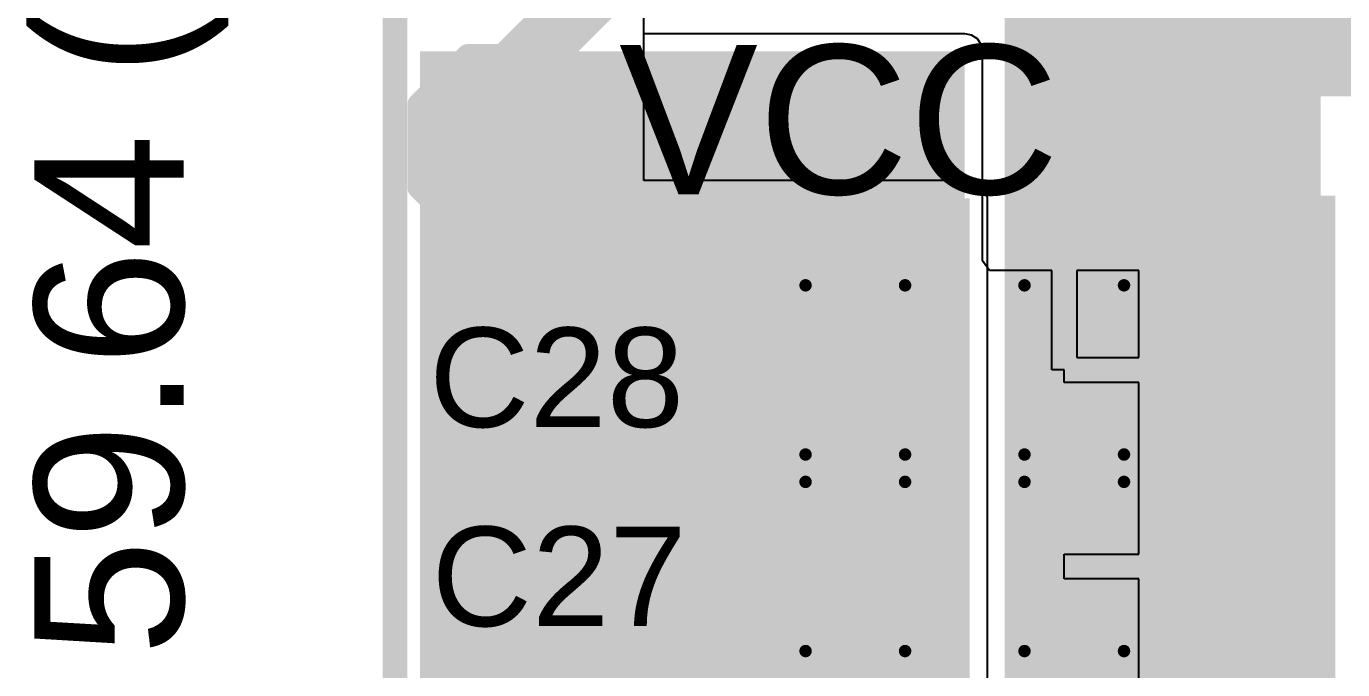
# Model space of a CAD drawing. Header units: millimetres. Extents: x -0.21 to 3.18, y -0.07 to 2.49.
# Drawn here: x -0.207 to 0.322, y 0.823 to 1.081 of the extents above; entities that cross this region are included whole.
import ezdxf

# ---------------------------------------------------------------- set-up
doc = ezdxf.new("R2010")
doc.units = ezdxf.units.MM
doc.header["$MEASUREMENT"] = 0
for name, color, linetype in [('BottomLayer', 5, 'Continuous'), ('BottomSolder', 6, 'Continuous'), ('Mechanical1', 6, 'Continuous'), ('Mechanical2', 216, 'Continuous'), ('TopLayer', 1, 'Continuous'), ('TopOverlay', 2, 'Continuous'), ('TopPaste', 8, 'Continuous'), ('TopSolder', 216, 'Continuous'), ('ViaHoleLayer', 16, 'Continuous')]:
    doc.layers.add(name, color=color, linetype=linetype)
doc.styles.add('Arial', font='', dxfattribs={"height": 0.2})
doc.styles.get('Arial').set_extended_font_data('Arial')

# ---------------------------------------------------------------- blocks, each defined once
blk = doc.blocks.new('T__________53')
at = {"layer": 'TopLayer'}
blk.add_hatch(color=1, dxfattribs=at).paths.add_polyline_path([(0.015, 0.03), (-0.015, 0.03), (-0.03, 0.015), (-0.03, -0.015), (-0.015, -0.03), (0.015, -0.03), (0.03, -0.015), (0.03, 0.015)])
at = {"layer": 'TopPaste'}
blk.add_hatch(color=8, dxfattribs=at).paths.add_polyline_path([(0.015, 0.03), (-0.015, 0.03), (-0.03, 0.015), (-0.03, -0.015), (-0.015, -0.03), (0.015, -0.03), (0.03, -0.015), (0.03, 0.015)])
at = {"layer": 'TopSolder'}
blk.add_hatch(color=216, dxfattribs=at).paths.add_polyline_path([(0.017, 0.034), (-0.017, 0.034), (-0.034, 0.017), (-0.034, -0.017), (-0.017, -0.034), (0.017, -0.034), (0.034, -0.017), (0.034, 0.017)])
at = {"layer": 'TopOverlay', "const_width": 0.00787}
for points in [[(-0.037, 0.017), (-0.017, 0.037)], [(-0.017, 0.037), (0.017, 0.037)], [(-0.017, 0.037), (0.017, 0.037)], [(0.017, 0.037), (0.037, 0.017)], [(-0.037, -0.017), (-0.037, 0.017)], [(0.037, -0.017), (0.037, 0.017)], [(-0.037, -0.017), (-0.017, -0.037)], [(0.017, -0.037), (0.037, -0.017)], [(-0.017, -0.037), (0.017, -0.037)], [(-0.017, -0.037), (0.017, -0.037)]]:
    blk.add_lwpolyline(points, dxfattribs=at)
at = {"layer": 'TopOverlay', "const_width": 0.00394}
for points in [[(-0.01897, 0.037, 1), (-0.01503, 0.037, 1)], [(-0.01897, 0.037, 1), (-0.01503, 0.037, 1)], [(-0.01897, 0.037, 1), (-0.01503, 0.037, 1)], [(0.01503, 0.037, 1), (0.01897, 0.037, 1)], [(0.01503, 0.037, 1), (0.01897, 0.037, 1)], [(0.01503, 0.037, 1), (0.01897, 0.037, 1)], [(-0.03897, 0.017, 1), (-0.03503, 0.017, 1)], [(-0.03897, 0.017, 1), (-0.03503, 0.017, 1)], [(0.03503, 0.017, 1), (0.03897, 0.017, 1)], [(0.03503, 0.017, 1), (0.03897, 0.017, 1)], [(-0.03897, -0.017, 1), (-0.03503, -0.017, 1)], [(-0.03897, -0.017, 1), (-0.03503, -0.017, 1)], [(0.03503, -0.017, 1), (0.03897, -0.017, 1)], [(0.03503, -0.017, 1), (0.03897, -0.017, 1)], [(-0.01897, -0.037, 1), (-0.01503, -0.037, 1)], [(-0.01897, -0.037, 1), (-0.01503, -0.037, 1)], [(-0.01897, -0.037, 1), (-0.01503, -0.037, 1)], [(0.01503, -0.037, 1), (0.01897, -0.037, 1)], [(0.01503, -0.037, 1), (0.01897, -0.037, 1)], [(0.01503, -0.037, 1), (0.01897, -0.037, 1)]]:
    blk.add_lwpolyline(points, format="xyb", close=True, dxfattribs=at)
blk = doc.blocks.new('C___0805_105')
at = {"layer": 'TopLayer'}
for points in [[(-0.06, 0.03), (-0.02, 0.03), (-0.02, -0.03), (-0.06, -0.03)], [(0.02, 0.03), (0.06, 0.03), (0.06, -0.03), (0.02, -0.03)]]:
    blk.add_hatch(color=1, dxfattribs=at).paths.add_polyline_path(points)
at = {"layer": 'TopPaste'}
for points in [[(-0.06, 0.03), (-0.02, 0.03), (-0.02, -0.03), (-0.06, -0.03)], [(0.02, 0.03), (0.06, 0.03), (0.06, -0.03), (0.02, -0.03)]]:
    blk.add_hatch(color=8, dxfattribs=at).paths.add_polyline_path(points)
at = {"layer": 'TopSolder'}
for points in [[(-0.06276, 0.03276), (-0.01724, 0.03276), (-0.01724, -0.03276), (-0.06276, -0.03276)], [(0.01724, 0.03276), (0.06276, 0.03276), (0.06276, -0.03276), (0.01724, -0.03276)]]:
    blk.add_hatch(color=216, dxfattribs=at).paths.add_polyline_path(points)
at = {"layer": 'TopOverlay', "const_width": 0.005}
for points in [[(-0.024, 0.034), (-0.064, 0.034)], [(-0.064, 0.034), (-0.064, -0.034)], [(0.064, 0.034), (0.024, 0.034)], [(0.064, 0.034), (0.064, -0.034)], [(-0.024, -0.034), (-0.064, -0.034)], [(0.064, -0.034), (0.024, -0.034)]]:
    blk.add_lwpolyline(points, dxfattribs=at)
at = {"layer": 'TopOverlay', "const_width": 0.0025}
for points in [[(-0.06525, 0.034, 1), (-0.06275, 0.034, 1)], [(-0.06525, 0.034, 1), (-0.06275, 0.034, 1)], [(-0.02525, 0.034, 1), (-0.02275, 0.034, 1)], [(0.02275, 0.034, 1), (0.02525, 0.034, 1)], [(0.06275, 0.034, 1), (0.06525, 0.034, 1)], [(0.06275, 0.034, 1), (0.06525, 0.034, 1)], [(-0.06525, -0.034, 1), (-0.06275, -0.034, 1)], [(-0.06525, -0.034, 1), (-0.06275, -0.034, 1)], [(-0.02525, -0.034, 1), (-0.02275, -0.034, 1)], [(0.02275, -0.034, 1), (0.02525, -0.034, 1)], [(0.06275, -0.034, 1), (0.06525, -0.034, 1)], [(0.06275, -0.034, 1), (0.06525, -0.034, 1)]]:
    blk.add_lwpolyline(points, format="xyb", close=True, dxfattribs=at)
blk = doc.blocks.new('C___0805_106')
at = {"layer": 'TopLayer'}
for points in [[(-0.06, 0.03), (-0.02, 0.03), (-0.02, -0.03), (-0.06, -0.03)], [(0.02, 0.03), (0.06, 0.03), (0.06, -0.03), (0.02, -0.03)]]:
    blk.add_hatch(color=1, dxfattribs=at).paths.add_polyline_path(points)
at = {"layer": 'TopPaste'}
for points in [[(-0.06, 0.03), (-0.02, 0.03), (-0.02, -0.03), (-0.06, -0.03)], [(0.02, 0.03), (0.06, 0.03), (0.06, -0.03), (0.02, -0.03)]]:
    blk.add_hatch(color=8, dxfattribs=at).paths.add_polyline_path(points)
at = {"layer": 'TopSolder'}
for points in [[(-0.06276, 0.03276), (-0.01724, 0.03276), (-0.01724, -0.03276), (-0.06276, -0.03276)], [(0.01724, 0.03276), (0.06276, 0.03276), (0.06276, -0.03276), (0.01724, -0.03276)]]:
    blk.add_hatch(color=216, dxfattribs=at).paths.add_polyline_path(points)
at = {"layer": 'TopOverlay', "const_width": 0.005}
for points in [[(-0.064, 0.034), (-0.064, -0.034)], [(-0.024, 0.034), (-0.064, 0.034)], [(0.064, 0.034), (0.024, 0.034)], [(0.064, 0.034), (0.064, -0.034)], [(-0.024, -0.034), (-0.064, -0.034)], [(0.064, -0.034), (0.024, -0.034)]]:
    blk.add_lwpolyline(points, dxfattribs=at)
at = {"layer": 'TopOverlay', "const_width": 0.0025}
for points in [[(-0.06525, 0.034, 1), (-0.06275, 0.034, 1)], [(-0.06525, 0.034, 1), (-0.06275, 0.034, 1)], [(-0.02525, 0.034, 1), (-0.02275, 0.034, 1)], [(0.02275, 0.034, 1), (0.02525, 0.034, 1)], [(0.06275, 0.034, 1), (0.06525, 0.034, 1)], [(0.06275, 0.034, 1), (0.06525, 0.034, 1)], [(-0.06525, -0.034, 1), (-0.06275, -0.034, 1)], [(-0.06525, -0.034, 1), (-0.06275, -0.034, 1)], [(-0.02525, -0.034, 1), (-0.02275, -0.034, 1)], [(0.02275, -0.034, 1), (0.02525, -0.034, 1)], [(0.06275, -0.034, 1), (0.06525, -0.034, 1)], [(0.06275, -0.034, 1), (0.06525, -0.034, 1)]]:
    blk.add_lwpolyline(points, format="xyb", close=True, dxfattribs=at)

msp = doc.modelspace()

# ---------------------------------------------------------------- hatches: boundary and pattern name
at = {"layer": 'BottomLayer'}
for points in [[(0.014, 0.54458), (0.172, 0.54458), (0.172, 1.012), (0.014, 1.012)], [(0.205, 0.661), (0.319, 0.661), (0.319, 1.013), (0.205, 1.013)]]:
    msp.add_hatch(color=5, dxfattribs=at).paths.add_polyline_path(points)
h = msp.add_hatch(color=5, dxfattribs=at)
edge = h.paths.add_edge_path()
edge.add_arc((0.037, 0.99693), 0.01181, 0, 360)
h = msp.add_hatch(color=5, dxfattribs=at)
edge = h.paths.add_edge_path()
edge.add_arc((0.064, 0.99693), 0.01181, 0, 360)
h = msp.add_hatch(color=5, dxfattribs=at)
edge = h.paths.add_edge_path()
edge.add_arc((0.091, 0.99693), 0.01181, 0, 360)
h = msp.add_hatch(color=5, dxfattribs=at)
edge = h.paths.add_edge_path()
edge.add_arc((0.118, 0.99693), 0.01181, 0, 360)
h = msp.add_hatch(color=5, dxfattribs=at)
edge = h.paths.add_edge_path()
edge.add_arc((0.145, 0.99693), 0.01181, 0, 360)
h = msp.add_hatch(color=5, dxfattribs=at)
edge = h.paths.add_edge_path()
edge.add_arc((0.221, 0.99693), 0.01181, 0, 360)
h = msp.add_hatch(color=5, dxfattribs=at)
edge = h.paths.add_edge_path()
edge.add_arc((0.248, 0.99693), 0.01181, 0, 360)
h = msp.add_hatch(color=5, dxfattribs=at)
edge = h.paths.add_edge_path()
edge.add_arc((0.275, 0.99693), 0.01181, 0, 360)
h = msp.add_hatch(color=5, dxfattribs=at)
edge = h.paths.add_edge_path()
edge.add_arc((0.302, 0.99693), 0.01181, 0, 360)
h = msp.add_hatch(color=5, dxfattribs=at)
edge = h.paths.add_edge_path()
edge.add_arc((0.037, 0.97), 0.01181, 0, 360)
h = msp.add_hatch(color=5, dxfattribs=at)
edge = h.paths.add_edge_path()
edge.add_arc((0.064, 0.97), 0.01181, 0, 360)
h = msp.add_hatch(color=5, dxfattribs=at)
edge = h.paths.add_edge_path()
edge.add_arc((0.091, 0.97), 0.01181, 0, 360)
h = msp.add_hatch(color=5, dxfattribs=at)
edge = h.paths.add_edge_path()
edge.add_arc((0.248, 0.97), 0.01181, 0, 360)
h = msp.add_hatch(color=5, dxfattribs=at)
edge = h.paths.add_edge_path()
edge.add_arc((0.275, 0.97), 0.01181, 0, 360)
h = msp.add_hatch(color=5, dxfattribs=at)
edge = h.paths.add_edge_path()
edge.add_arc((0.302, 0.97), 0.01181, 0, 360)
h = msp.add_hatch(color=5, dxfattribs=at)
edge = h.paths.add_edge_path()
edge.add_arc((0.037, 0.94307), 0.01181, 0, 360)
h = msp.add_hatch(color=5, dxfattribs=at)
edge = h.paths.add_edge_path()
edge.add_arc((0.064, 0.94307), 0.01181, 0, 360)
h = msp.add_hatch(color=5, dxfattribs=at)
edge = h.paths.add_edge_path()
edge.add_arc((0.091, 0.94307), 0.01181, 0, 360)
h = msp.add_hatch(color=5, dxfattribs=at)
edge = h.paths.add_edge_path()
edge.add_arc((0.248, 0.94307), 0.01181, 0, 360)
h = msp.add_hatch(color=5, dxfattribs=at)
edge = h.paths.add_edge_path()
edge.add_arc((0.275, 0.94307), 0.01181, 0, 360)
h = msp.add_hatch(color=5, dxfattribs=at)
edge = h.paths.add_edge_path()
edge.add_arc((0.302, 0.94307), 0.01181, 0, 360)
h = msp.add_hatch(color=5, dxfattribs=at)
edge = h.paths.add_edge_path()
edge.add_arc((0.037, 0.91614), 0.01181, 0, 360)
h = msp.add_hatch(color=5, dxfattribs=at)
edge = h.paths.add_edge_path()
edge.add_arc((0.064, 0.91614), 0.01181, 0, 360)
h = msp.add_hatch(color=5, dxfattribs=at)
edge = h.paths.add_edge_path()
edge.add_arc((0.091, 0.91614), 0.01181, 0, 360)
h = msp.add_hatch(color=5, dxfattribs=at)
edge = h.paths.add_edge_path()
edge.add_arc((0.248, 0.91614), 0.01181, 0, 360)
h = msp.add_hatch(color=5, dxfattribs=at)
edge = h.paths.add_edge_path()
edge.add_arc((0.275, 0.91614), 0.01181, 0, 360)
h = msp.add_hatch(color=5, dxfattribs=at)
edge = h.paths.add_edge_path()
edge.add_arc((0.302, 0.91614), 0.01181, 0, 360)
h = msp.add_hatch(color=5, dxfattribs=at)
edge = h.paths.add_edge_path()
edge.add_arc((0.037, 0.88921), 0.01181, 0, 360)
h = msp.add_hatch(color=5, dxfattribs=at)
edge = h.paths.add_edge_path()
edge.add_arc((0.064, 0.88921), 0.01181, 0, 360)
h = msp.add_hatch(color=5, dxfattribs=at)
edge = h.paths.add_edge_path()
edge.add_arc((0.091, 0.88921), 0.01181, 0, 360)
h = msp.add_hatch(color=5, dxfattribs=at)
edge = h.paths.add_edge_path()
edge.add_arc((0.248, 0.88921), 0.01181, 0, 360)
h = msp.add_hatch(color=5, dxfattribs=at)
edge = h.paths.add_edge_path()
edge.add_arc((0.275, 0.88921), 0.01181, 0, 360)
h = msp.add_hatch(color=5, dxfattribs=at)
edge = h.paths.add_edge_path()
edge.add_arc((0.302, 0.88921), 0.01181, 0, 360)
h = msp.add_hatch(color=5, dxfattribs=at)
edge = h.paths.add_edge_path()
edge.add_arc((0.037, 0.86228), 0.01181, 0, 360)
h = msp.add_hatch(color=5, dxfattribs=at)
edge = h.paths.add_edge_path()
edge.add_arc((0.064, 0.86228), 0.01181, 0, 360)
h = msp.add_hatch(color=5, dxfattribs=at)
edge = h.paths.add_edge_path()
edge.add_arc((0.091, 0.86228), 0.01181, 0, 360)
h = msp.add_hatch(color=5, dxfattribs=at)
edge = h.paths.add_edge_path()
edge.add_arc((0.248, 0.86228), 0.01181, 0, 360)
h = msp.add_hatch(color=5, dxfattribs=at)
edge = h.paths.add_edge_path()
edge.add_arc((0.275, 0.86228), 0.01181, 0, 360)
h = msp.add_hatch(color=5, dxfattribs=at)
edge = h.paths.add_edge_path()
edge.add_arc((0.302, 0.86228), 0.01181, 0, 360)
h = msp.add_hatch(color=5, dxfattribs=at)
edge = h.paths.add_edge_path()
edge.add_arc((0.037, 0.83536), 0.01181, 0, 360)
h = msp.add_hatch(color=5, dxfattribs=at)
edge = h.paths.add_edge_path()
edge.add_arc((0.064, 0.83536), 0.01181, 0, 360)
h = msp.add_hatch(color=5, dxfattribs=at)
edge = h.paths.add_edge_path()
edge.add_arc((0.091, 0.83536), 0.01181, 0, 360)
h = msp.add_hatch(color=5, dxfattribs=at)
edge = h.paths.add_edge_path()
edge.add_arc((0.248, 0.83536), 0.01181, 0, 360)
h = msp.add_hatch(color=5, dxfattribs=at)
edge = h.paths.add_edge_path()
edge.add_arc((0.275, 0.83536), 0.01181, 0, 360)
h = msp.add_hatch(color=5, dxfattribs=at)
edge = h.paths.add_edge_path()
edge.add_arc((0.302, 0.83536), 0.01181, 0, 360)
at = {"layer": 'BottomSolder'}
h = msp.add_hatch(color=6, dxfattribs=at)
edge = h.paths.add_edge_path()
edge.add_arc((0.037, 0.99693), 0.01581, 0, 360)
h = msp.add_hatch(color=6, dxfattribs=at)
edge = h.paths.add_edge_path()
edge.add_arc((0.064, 0.99693), 0.01581, 0, 360)
h = msp.add_hatch(color=6, dxfattribs=at)
edge = h.paths.add_edge_path()
edge.add_arc((0.091, 0.99693), 0.01581, 0, 360)
h = msp.add_hatch(color=6, dxfattribs=at)
edge = h.paths.add_edge_path()
edge.add_arc((0.118, 0.99693), 0.01581, 0, 360)
h = msp.add_hatch(color=6, dxfattribs=at)
edge = h.paths.add_edge_path()
edge.add_arc((0.145, 0.99693), 0.01581, 0, 360)
h = msp.add_hatch(color=6, dxfattribs=at)
edge = h.paths.add_edge_path()
edge.add_arc((0.221, 0.99693), 0.01581, 0, 360)
h = msp.add_hatch(color=6, dxfattribs=at)
edge = h.paths.add_edge_path()
edge.add_arc((0.248, 0.99693), 0.01581, 0, 360)
h = msp.add_hatch(color=6, dxfattribs=at)
edge = h.paths.add_edge_path()
edge.add_arc((0.275, 0.99693), 0.01581, 0, 360)
h = msp.add_hatch(color=6, dxfattribs=at)
edge = h.paths.add_edge_path()
edge.add_arc((0.302, 0.99693), 0.01581, 0, 360)
h = msp.add_hatch(color=6, dxfattribs=at)
edge = h.paths.add_edge_path()
edge.add_arc((0.037, 0.97), 0.01581, 0, 360)
h = msp.add_hatch(color=6, dxfattribs=at)
edge = h.paths.add_edge_path()
edge.add_arc((0.064, 0.97), 0.01581, 0, 360)
h = msp.add_hatch(color=6, dxfattribs=at)
edge = h.paths.add_edge_path()
edge.add_arc((0.091, 0.97), 0.01581, 0, 360)
h = msp.add_hatch(color=6, dxfattribs=at)
edge = h.paths.add_edge_path()
edge.add_arc((0.248, 0.97), 0.01581, 0, 360)
h = msp.add_hatch(color=6, dxfattribs=at)
edge = h.paths.add_edge_path()
edge.add_arc((0.275, 0.97), 0.01581, 0, 360)
h = msp.add_hatch(color=6, dxfattribs=at)
edge = h.paths.add_edge_path()
edge.add_arc((0.302, 0.97), 0.01581, 0, 360)
h = msp.add_hatch(color=6, dxfattribs=at)
edge = h.paths.add_edge_path()
edge.add_arc((0.037, 0.94307), 0.01581, 0, 360)
h = msp.add_hatch(color=6, dxfattribs=at)
edge = h.paths.add_edge_path()
edge.add_arc((0.064, 0.94307), 0.01581, 0, 360)
h = msp.add_hatch(color=6, dxfattribs=at)
edge = h.paths.add_edge_path()
edge.add_arc((0.091, 0.94307), 0.01581, 0, 360)
h = msp.add_hatch(color=6, dxfattribs=at)
edge = h.paths.add_edge_path()
edge.add_arc((0.248, 0.94307), 0.01581, 0, 360)
h = msp.add_hatch(color=6, dxfattribs=at)
edge = h.paths.add_edge_path()
edge.add_arc((0.275, 0.94307), 0.01581, 0, 360)
h = msp.add_hatch(color=6, dxfattribs=at)
edge = h.paths.add_edge_path()
edge.add_arc((0.302, 0.94307), 0.01581, 0, 360)
h = msp.add_hatch(color=6, dxfattribs=at)
edge = h.paths.add_edge_path()
edge.add_arc((0.037, 0.91614), 0.01581, 0, 360)
h = msp.add_hatch(color=6, dxfattribs=at)
edge = h.paths.add_edge_path()
edge.add_arc((0.064, 0.91614), 0.01581, 0, 360)
h = msp.add_hatch(color=6, dxfattribs=at)
edge = h.paths.add_edge_path()
edge.add_arc((0.091, 0.91614), 0.01581, 0, 360)
h = msp.add_hatch(color=6, dxfattribs=at)
edge = h.paths.add_edge_path()
edge.add_arc((0.248, 0.91614), 0.01581, 0, 360)
h = msp.add_hatch(color=6, dxfattribs=at)
edge = h.paths.add_edge_path()
edge.add_arc((0.275, 0.91614), 0.01581, 0, 360)
h = msp.add_hatch(color=6, dxfattribs=at)
edge = h.paths.add_edge_path()
edge.add_arc((0.302, 0.91614), 0.01581, 0, 360)
h = msp.add_hatch(color=6, dxfattribs=at)
edge = h.paths.add_edge_path()
edge.add_arc((0.037, 0.88921), 0.01581, 0, 360)
h = msp.add_hatch(color=6, dxfattribs=at)
edge = h.paths.add_edge_path()
edge.add_arc((0.064, 0.88921), 0.01581, 0, 360)
h = msp.add_hatch(color=6, dxfattribs=at)
edge = h.paths.add_edge_path()
edge.add_arc((0.091, 0.88921), 0.01581, 0, 360)
h = msp.add_hatch(color=6, dxfattribs=at)
edge = h.paths.add_edge_path()
edge.add_arc((0.248, 0.88921), 0.01581, 0, 360)
h = msp.add_hatch(color=6, dxfattribs=at)
edge = h.paths.add_edge_path()
edge.add_arc((0.275, 0.88921), 0.01581, 0, 360)
h = msp.add_hatch(color=6, dxfattribs=at)
edge = h.paths.add_edge_path()
edge.add_arc((0.302, 0.88921), 0.01581, 0, 360)
h = msp.add_hatch(color=6, dxfattribs=at)
edge = h.paths.add_edge_path()
edge.add_arc((0.037, 0.86228), 0.01581, 0, 360)
h = msp.add_hatch(color=6, dxfattribs=at)
edge = h.paths.add_edge_path()
edge.add_arc((0.064, 0.86228), 0.01581, 0, 360)
h = msp.add_hatch(color=6, dxfattribs=at)
edge = h.paths.add_edge_path()
edge.add_arc((0.091, 0.86228), 0.01581, 0, 360)
h = msp.add_hatch(color=6, dxfattribs=at)
edge = h.paths.add_edge_path()
edge.add_arc((0.248, 0.86228), 0.01581, 0, 360)
h = msp.add_hatch(color=6, dxfattribs=at)
edge = h.paths.add_edge_path()
edge.add_arc((0.275, 0.86228), 0.01581, 0, 360)
h = msp.add_hatch(color=6, dxfattribs=at)
edge = h.paths.add_edge_path()
edge.add_arc((0.302, 0.86228), 0.01581, 0, 360)
h = msp.add_hatch(color=6, dxfattribs=at)
edge = h.paths.add_edge_path()
edge.add_arc((0.037, 0.83536), 0.01581, 0, 360)
h = msp.add_hatch(color=6, dxfattribs=at)
edge = h.paths.add_edge_path()
edge.add_arc((0.064, 0.83536), 0.01581, 0, 360)
h = msp.add_hatch(color=6, dxfattribs=at)
edge = h.paths.add_edge_path()
edge.add_arc((0.091, 0.83536), 0.01581, 0, 360)
h = msp.add_hatch(color=6, dxfattribs=at)
edge = h.paths.add_edge_path()
edge.add_arc((0.248, 0.83536), 0.01581, 0, 360)
h = msp.add_hatch(color=6, dxfattribs=at)
edge = h.paths.add_edge_path()
edge.add_arc((0.275, 0.83536), 0.01581, 0, 360)
h = msp.add_hatch(color=6, dxfattribs=at)
edge = h.paths.add_edge_path()
edge.add_arc((0.302, 0.83536), 0.01581, 0, 360)
h = msp.add_hatch(color=6, dxfattribs=at)
edge = h.paths.add_edge_path()
edge.add_arc((0.037, 0.80843), 0.01581, 0, 360)
h = msp.add_hatch(color=6, dxfattribs=at)
edge = h.paths.add_edge_path()
edge.add_arc((0.064, 0.80843), 0.01581, 0, 360)
h = msp.add_hatch(color=6, dxfattribs=at)
edge = h.paths.add_edge_path()
edge.add_arc((0.091, 0.80843), 0.01581, 0, 360)
h = msp.add_hatch(color=6, dxfattribs=at)
edge = h.paths.add_edge_path()
edge.add_arc((0.248, 0.80843), 0.01581, 0, 360)
h = msp.add_hatch(color=6, dxfattribs=at)
edge = h.paths.add_edge_path()
edge.add_arc((0.275, 0.80843), 0.01581, 0, 360)
h = msp.add_hatch(color=6, dxfattribs=at)
edge = h.paths.add_edge_path()
edge.add_arc((0.302, 0.80843), 0.01581, 0, 360)
at = {"layer": 'TopLayer'}
for points in [[(0.186, 0.377), (0.313, 0.377), (0.313, 1.217), (0.186, 1.217)], [(0.263, 1.053), (0.636, 1.053), (0.636, 1.217), (0.263, 1.217)], [(0.17, 0.481), (0.17, 1.071), (-0.049, 1.071), (-0.049, 0.481)]]:
    msp.add_hatch(color=1, dxfattribs=at).paths.add_polyline_path(points)
h = msp.add_hatch(color=1, dxfattribs=at)
edge = h.paths.add_edge_path()
edge.add_arc((0.037, 0.99693), 0.01181, 0, 360)
h = msp.add_hatch(color=1, dxfattribs=at)
edge = h.paths.add_edge_path()
edge.add_arc((0.064, 0.99693), 0.01181, 0, 360)
h = msp.add_hatch(color=1, dxfattribs=at)
edge = h.paths.add_edge_path()
edge.add_arc((0.091, 0.99693), 0.01181, 0, 360)
h = msp.add_hatch(color=1, dxfattribs=at)
edge = h.paths.add_edge_path()
edge.add_arc((0.118, 0.99693), 0.01181, 0, 360)
h = msp.add_hatch(color=1, dxfattribs=at)
edge = h.paths.add_edge_path()
edge.add_arc((0.145, 0.99693), 0.01181, 0, 360)
h = msp.add_hatch(color=1, dxfattribs=at)
edge = h.paths.add_edge_path()
edge.add_arc((0.221, 0.99693), 0.01181, 0, 360)
h = msp.add_hatch(color=1, dxfattribs=at)
edge = h.paths.add_edge_path()
edge.add_arc((0.248, 0.99693), 0.01181, 0, 360)
h = msp.add_hatch(color=1, dxfattribs=at)
edge = h.paths.add_edge_path()
edge.add_arc((0.275, 0.99693), 0.01181, 0, 360)
h = msp.add_hatch(color=1, dxfattribs=at)
edge = h.paths.add_edge_path()
edge.add_arc((0.302, 0.99693), 0.01181, 0, 360)
h = msp.add_hatch(color=1, dxfattribs=at)
edge = h.paths.add_edge_path()
edge.add_arc((0.037, 0.97), 0.01181, 0, 360)
h = msp.add_hatch(color=1, dxfattribs=at)
edge = h.paths.add_edge_path()
edge.add_arc((0.064, 0.97), 0.01181, 0, 360)
h = msp.add_hatch(color=1, dxfattribs=at)
edge = h.paths.add_edge_path()
edge.add_arc((0.091, 0.97), 0.01181, 0, 360)
h = msp.add_hatch(color=1, dxfattribs=at)
edge = h.paths.add_edge_path()
edge.add_arc((0.248, 0.97), 0.01181, 0, 360)
h = msp.add_hatch(color=1, dxfattribs=at)
edge = h.paths.add_edge_path()
edge.add_arc((0.275, 0.97), 0.01181, 0, 360)
h = msp.add_hatch(color=1, dxfattribs=at)
edge = h.paths.add_edge_path()
edge.add_arc((0.302, 0.97), 0.01181, 0, 360)
h = msp.add_hatch(color=1, dxfattribs=at)
edge = h.paths.add_edge_path()
edge.add_arc((0.037, 0.94307), 0.01181, 0, 360)
h = msp.add_hatch(color=1, dxfattribs=at)
edge = h.paths.add_edge_path()
edge.add_arc((0.064, 0.94307), 0.01181, 0, 360)
h = msp.add_hatch(color=1, dxfattribs=at)
edge = h.paths.add_edge_path()
edge.add_arc((0.091, 0.94307), 0.01181, 0, 360)
h = msp.add_hatch(color=1, dxfattribs=at)
edge = h.paths.add_edge_path()
edge.add_arc((0.248, 0.94307), 0.01181, 0, 360)
h = msp.add_hatch(color=1, dxfattribs=at)
edge = h.paths.add_edge_path()
edge.add_arc((0.275, 0.94307), 0.01181, 0, 360)
h = msp.add_hatch(color=1, dxfattribs=at)
edge = h.paths.add_edge_path()
edge.add_arc((0.302, 0.94307), 0.01181, 0, 360)
h = msp.add_hatch(color=1, dxfattribs=at)
edge = h.paths.add_edge_path()
edge.add_arc((0.037, 0.91614), 0.01181, 0, 360)
h = msp.add_hatch(color=1, dxfattribs=at)
edge = h.paths.add_edge_path()
edge.add_arc((0.064, 0.91614), 0.01181, 0, 360)
h = msp.add_hatch(color=1, dxfattribs=at)
edge = h.paths.add_edge_path()
edge.add_arc((0.091, 0.91614), 0.01181, 0, 360)
h = msp.add_hatch(color=1, dxfattribs=at)
edge = h.paths.add_edge_path()
edge.add_arc((0.248, 0.91614), 0.01181, 0, 360)
h = msp.add_hatch(color=1, dxfattribs=at)
edge = h.paths.add_edge_path()
edge.add_arc((0.275, 0.91614), 0.01181, 0, 360)
h = msp.add_hatch(color=1, dxfattribs=at)
edge = h.paths.add_edge_path()
edge.add_arc((0.302, 0.91614), 0.01181, 0, 360)
h = msp.add_hatch(color=1, dxfattribs=at)
edge = h.paths.add_edge_path()
edge.add_arc((0.037, 0.88921), 0.01181, 0, 360)
h = msp.add_hatch(color=1, dxfattribs=at)
edge = h.paths.add_edge_path()
edge.add_arc((0.064, 0.88921), 0.01181, 0, 360)
h = msp.add_hatch(color=1, dxfattribs=at)
edge = h.paths.add_edge_path()
edge.add_arc((0.091, 0.88921), 0.01181, 0, 360)
h = msp.add_hatch(color=1, dxfattribs=at)
edge = h.paths.add_edge_path()
edge.add_arc((0.248, 0.88921), 0.01181, 0, 360)
h = msp.add_hatch(color=1, dxfattribs=at)
edge = h.paths.add_edge_path()
edge.add_arc((0.275, 0.88921), 0.01181, 0, 360)
h = msp.add_hatch(color=1, dxfattribs=at)
edge = h.paths.add_edge_path()
edge.add_arc((0.302, 0.88921), 0.01181, 0, 360)
h = msp.add_hatch(color=1, dxfattribs=at)
edge = h.paths.add_edge_path()
edge.add_arc((0.037, 0.86228), 0.01181, 0, 360)
h = msp.add_hatch(color=1, dxfattribs=at)
edge = h.paths.add_edge_path()
edge.add_arc((0.064, 0.86228), 0.01181, 0, 360)
h = msp.add_hatch(color=1, dxfattribs=at)
edge = h.paths.add_edge_path()
edge.add_arc((0.091, 0.86228), 0.01181, 0, 360)
h = msp.add_hatch(color=1, dxfattribs=at)
edge = h.paths.add_edge_path()
edge.add_arc((0.248, 0.86228), 0.01181, 0, 360)
h = msp.add_hatch(color=1, dxfattribs=at)
edge = h.paths.add_edge_path()
edge.add_arc((0.275, 0.86228), 0.01181, 0, 360)
h = msp.add_hatch(color=1, dxfattribs=at)
edge = h.paths.add_edge_path()
edge.add_arc((0.302, 0.86228), 0.01181, 0, 360)
h = msp.add_hatch(color=1, dxfattribs=at)
edge = h.paths.add_edge_path()
edge.add_arc((0.037, 0.83536), 0.01181, 0, 360)
h = msp.add_hatch(color=1, dxfattribs=at)
edge = h.paths.add_edge_path()
edge.add_arc((0.064, 0.83536), 0.01181, 0, 360)
h = msp.add_hatch(color=1, dxfattribs=at)
edge = h.paths.add_edge_path()
edge.add_arc((0.091, 0.83536), 0.01181, 0, 360)
h = msp.add_hatch(color=1, dxfattribs=at)
edge = h.paths.add_edge_path()
edge.add_arc((0.248, 0.83536), 0.01181, 0, 360)
h = msp.add_hatch(color=1, dxfattribs=at)
edge = h.paths.add_edge_path()
edge.add_arc((0.275, 0.83536), 0.01181, 0, 360)
h = msp.add_hatch(color=1, dxfattribs=at)
edge = h.paths.add_edge_path()
edge.add_arc((0.302, 0.83536), 0.01181, 0, 360)
at = {"layer": 'TopSolder'}
h = msp.add_hatch(color=216, dxfattribs=at)
edge = h.paths.add_edge_path()
edge.add_arc((0.037, 0.99693), 0.01581, 0, 360)
h = msp.add_hatch(color=216, dxfattribs=at)
edge = h.paths.add_edge_path()
edge.add_arc((0.064, 0.99693), 0.01581, 0, 360)
h = msp.add_hatch(color=216, dxfattribs=at)
edge = h.paths.add_edge_path()
edge.add_arc((0.091, 0.99693), 0.01581, 0, 360)
h = msp.add_hatch(color=216, dxfattribs=at)
edge = h.paths.add_edge_path()
edge.add_arc((0.118, 0.99693), 0.01581, 0, 360)
h = msp.add_hatch(color=216, dxfattribs=at)
edge = h.paths.add_edge_path()
edge.add_arc((0.145, 0.99693), 0.01581, 0, 360)
h = msp.add_hatch(color=216, dxfattribs=at)
edge = h.paths.add_edge_path()
edge.add_arc((0.221, 0.99693), 0.01581, 0, 360)
h = msp.add_hatch(color=216, dxfattribs=at)
edge = h.paths.add_edge_path()
edge.add_arc((0.248, 0.99693), 0.01581, 0, 360)
h = msp.add_hatch(color=216, dxfattribs=at)
edge = h.paths.add_edge_path()
edge.add_arc((0.275, 0.99693), 0.01581, 0, 360)
h = msp.add_hatch(color=216, dxfattribs=at)
edge = h.paths.add_edge_path()
edge.add_arc((0.302, 0.99693), 0.01581, 0, 360)
h = msp.add_hatch(color=216, dxfattribs=at)
edge = h.paths.add_edge_path()
edge.add_arc((0.037, 0.97), 0.01581, 0, 360)
h = msp.add_hatch(color=216, dxfattribs=at)
edge = h.paths.add_edge_path()
edge.add_arc((0.064, 0.97), 0.01581, 0, 360)
h = msp.add_hatch(color=216, dxfattribs=at)
edge = h.paths.add_edge_path()
edge.add_arc((0.091, 0.97), 0.01581, 0, 360)
h = msp.add_hatch(color=216, dxfattribs=at)
edge = h.paths.add_edge_path()
edge.add_arc((0.248, 0.97), 0.01581, 0, 360)
h = msp.add_hatch(color=216, dxfattribs=at)
edge = h.paths.add_edge_path()
edge.add_arc((0.275, 0.97), 0.01581, 0, 360)
h = msp.add_hatch(color=216, dxfattribs=at)
edge = h.paths.add_edge_path()
edge.add_arc((0.302, 0.97), 0.01581, 0, 360)
h = msp.add_hatch(color=216, dxfattribs=at)
edge = h.paths.add_edge_path()
edge.add_arc((0.037, 0.94307), 0.01581, 0, 360)
h = msp.add_hatch(color=216, dxfattribs=at)
edge = h.paths.add_edge_path()
edge.add_arc((0.064, 0.94307), 0.01581, 0, 360)
h = msp.add_hatch(color=216, dxfattribs=at)
edge = h.paths.add_edge_path()
edge.add_arc((0.091, 0.94307), 0.01581, 0, 360)
h = msp.add_hatch(color=216, dxfattribs=at)
edge = h.paths.add_edge_path()
edge.add_arc((0.248, 0.94307), 0.01581, 0, 360)
h = msp.add_hatch(color=216, dxfattribs=at)
edge = h.paths.add_edge_path()
edge.add_arc((0.275, 0.94307), 0.01581, 0, 360)
h = msp.add_hatch(color=216, dxfattribs=at)
edge = h.paths.add_edge_path()
edge.add_arc((0.302, 0.94307), 0.01581, 0, 360)
h = msp.add_hatch(color=216, dxfattribs=at)
edge = h.paths.add_edge_path()
edge.add_arc((0.037, 0.91614), 0.01581, 0, 360)
h = msp.add_hatch(color=216, dxfattribs=at)
edge = h.paths.add_edge_path()
edge.add_arc((0.064, 0.91614), 0.01581, 0, 360)
h = msp.add_hatch(color=216, dxfattribs=at)
edge = h.paths.add_edge_path()
edge.add_arc((0.091, 0.91614), 0.01581, 0, 360)
h = msp.add_hatch(color=216, dxfattribs=at)
edge = h.paths.add_edge_path()
edge.add_arc((0.248, 0.91614), 0.01581, 0, 360)
h = msp.add_hatch(color=216, dxfattribs=at)
edge = h.paths.add_edge_path()
edge.add_arc((0.275, 0.91614), 0.01581, 0, 360)
h = msp.add_hatch(color=216, dxfattribs=at)
edge = h.paths.add_edge_path()
edge.add_arc((0.302, 0.91614), 0.01581, 0, 360)
h = msp.add_hatch(color=216, dxfattribs=at)
edge = h.paths.add_edge_path()
edge.add_arc((0.037, 0.88921), 0.01581, 0, 360)
h = msp.add_hatch(color=216, dxfattribs=at)
edge = h.paths.add_edge_path()
edge.add_arc((0.064, 0.88921), 0.01581, 0, 360)
h = msp.add_hatch(color=216, dxfattribs=at)
edge = h.paths.add_edge_path()
edge.add_arc((0.091, 0.88921), 0.01581, 0, 360)
h = msp.add_hatch(color=216, dxfattribs=at)
edge = h.paths.add_edge_path()
edge.add_arc((0.248, 0.88921), 0.01581, 0, 360)
h = msp.add_hatch(color=216, dxfattribs=at)
edge = h.paths.add_edge_path()
edge.add_arc((0.275, 0.88921), 0.01581, 0, 360)
h = msp.add_hatch(color=216, dxfattribs=at)
edge = h.paths.add_edge_path()
edge.add_arc((0.302, 0.88921), 0.01581, 0, 360)
h = msp.add_hatch(color=216, dxfattribs=at)
edge = h.paths.add_edge_path()
edge.add_arc((0.037, 0.86228), 0.01581, 0, 360)
h = msp.add_hatch(color=216, dxfattribs=at)
edge = h.paths.add_edge_path()
edge.add_arc((0.064, 0.86228), 0.01581, 0, 360)
h = msp.add_hatch(color=216, dxfattribs=at)
edge = h.paths.add_edge_path()
edge.add_arc((0.091, 0.86228), 0.01581, 0, 360)
h = msp.add_hatch(color=216, dxfattribs=at)
edge = h.paths.add_edge_path()
edge.add_arc((0.248, 0.86228), 0.01581, 0, 360)
h = msp.add_hatch(color=216, dxfattribs=at)
edge = h.paths.add_edge_path()
edge.add_arc((0.275, 0.86228), 0.01581, 0, 360)
h = msp.add_hatch(color=216, dxfattribs=at)
edge = h.paths.add_edge_path()
edge.add_arc((0.302, 0.86228), 0.01581, 0, 360)
h = msp.add_hatch(color=216, dxfattribs=at)
edge = h.paths.add_edge_path()
edge.add_arc((0.037, 0.83536), 0.01581, 0, 360)
h = msp.add_hatch(color=216, dxfattribs=at)
edge = h.paths.add_edge_path()
edge.add_arc((0.064, 0.83536), 0.01581, 0, 360)
h = msp.add_hatch(color=216, dxfattribs=at)
edge = h.paths.add_edge_path()
edge.add_arc((0.091, 0.83536), 0.01581, 0, 360)
h = msp.add_hatch(color=216, dxfattribs=at)
edge = h.paths.add_edge_path()
edge.add_arc((0.248, 0.83536), 0.01581, 0, 360)
h = msp.add_hatch(color=216, dxfattribs=at)
edge = h.paths.add_edge_path()
edge.add_arc((0.275, 0.83536), 0.01581, 0, 360)
h = msp.add_hatch(color=216, dxfattribs=at)
edge = h.paths.add_edge_path()
edge.add_arc((0.302, 0.83536), 0.01581, 0, 360)
h = msp.add_hatch(color=216, dxfattribs=at)
edge = h.paths.add_edge_path()
edge.add_arc((0.037, 0.80843), 0.01581, 0, 360)
h = msp.add_hatch(color=216, dxfattribs=at)
edge = h.paths.add_edge_path()
edge.add_arc((0.064, 0.80843), 0.01581, 0, 360)
h = msp.add_hatch(color=216, dxfattribs=at)
edge = h.paths.add_edge_path()
edge.add_arc((0.091, 0.80843), 0.01581, 0, 360)
h = msp.add_hatch(color=216, dxfattribs=at)
edge = h.paths.add_edge_path()
edge.add_arc((0.248, 0.80843), 0.01581, 0, 360)
h = msp.add_hatch(color=216, dxfattribs=at)
edge = h.paths.add_edge_path()
edge.add_arc((0.275, 0.80843), 0.01581, 0, 360)
h = msp.add_hatch(color=216, dxfattribs=at)
edge = h.paths.add_edge_path()
edge.add_arc((0.302, 0.80843), 0.01581, 0, 360)
at = {"layer": 'ViaHoleLayer'}
h = msp.add_hatch(color=16, dxfattribs=at)
edge = h.paths.add_edge_path()
edge.add_arc((0.037, 0.99693), 0.00591, 0, 360)
h = msp.add_hatch(color=16, dxfattribs=at)
edge = h.paths.add_edge_path()
edge.add_arc((0.064, 0.99693), 0.00591, 0, 360)
h = msp.add_hatch(color=16, dxfattribs=at)
edge = h.paths.add_edge_path()
edge.add_arc((0.091, 0.99693), 0.00591, 0, 360)
h = msp.add_hatch(color=16, dxfattribs=at)
edge = h.paths.add_edge_path()
edge.add_arc((0.118, 0.99693), 0.00591, 0, 360)
h = msp.add_hatch(color=16, dxfattribs=at)
edge = h.paths.add_edge_path()
edge.add_arc((0.145, 0.99693), 0.00591, 0, 360)
h = msp.add_hatch(color=16, dxfattribs=at)
edge = h.paths.add_edge_path()
edge.add_arc((0.221, 0.99693), 0.00591, 0, 360)
h = msp.add_hatch(color=16, dxfattribs=at)
edge = h.paths.add_edge_path()
edge.add_arc((0.248, 0.99693), 0.00591, 0, 360)
h = msp.add_hatch(color=16, dxfattribs=at)
edge = h.paths.add_edge_path()
edge.add_arc((0.275, 0.99693), 0.00591, 0, 360)
h = msp.add_hatch(color=16, dxfattribs=at)
edge = h.paths.add_edge_path()
edge.add_arc((0.302, 0.99693), 0.00591, 0, 360)
h = msp.add_hatch(color=16, dxfattribs=at)
edge = h.paths.add_edge_path()
edge.add_arc((0.037, 0.97), 0.00591, 0, 360)
h = msp.add_hatch(color=16, dxfattribs=at)
edge = h.paths.add_edge_path()
edge.add_arc((0.064, 0.97), 0.00591, 0, 360)
h = msp.add_hatch(color=16, dxfattribs=at)
edge = h.paths.add_edge_path()
edge.add_arc((0.091, 0.97), 0.00591, 0, 360)
h = msp.add_hatch(color=16, dxfattribs=at)
edge = h.paths.add_edge_path()
edge.add_arc((0.248, 0.97), 0.00591, 0, 360)
h = msp.add_hatch(color=16, dxfattribs=at)
edge = h.paths.add_edge_path()
edge.add_arc((0.275, 0.97), 0.00591, 0, 360)
h = msp.add_hatch(color=16, dxfattribs=at)
edge = h.paths.add_edge_path()
edge.add_arc((0.302, 0.97), 0.00591, 0, 360)
h = msp.add_hatch(color=16, dxfattribs=at)
edge = h.paths.add_edge_path()
edge.add_arc((0.037, 0.94307), 0.00591, 0, 360)
h = msp.add_hatch(color=16, dxfattribs=at)
edge = h.paths.add_edge_path()
edge.add_arc((0.064, 0.94307), 0.00591, 0, 360)
h = msp.add_hatch(color=16, dxfattribs=at)
edge = h.paths.add_edge_path()
edge.add_arc((0.091, 0.94307), 0.00591, 0, 360)
h = msp.add_hatch(color=16, dxfattribs=at)
edge = h.paths.add_edge_path()
edge.add_arc((0.248, 0.94307), 0.00591, 0, 360)
h = msp.add_hatch(color=16, dxfattribs=at)
edge = h.paths.add_edge_path()
edge.add_arc((0.275, 0.94307), 0.00591, 0, 360)
h = msp.add_hatch(color=16, dxfattribs=at)
edge = h.paths.add_edge_path()
edge.add_arc((0.302, 0.94307), 0.00591, 0, 360)
h = msp.add_hatch(color=16, dxfattribs=at)
edge = h.paths.add_edge_path()
edge.add_arc((0.037, 0.91614), 0.00591, 0, 360)
h = msp.add_hatch(color=16, dxfattribs=at)
edge = h.paths.add_edge_path()
edge.add_arc((0.064, 0.91614), 0.00591, 0, 360)
h = msp.add_hatch(color=16, dxfattribs=at)
edge = h.paths.add_edge_path()
edge.add_arc((0.091, 0.91614), 0.00591, 0, 360)
h = msp.add_hatch(color=16, dxfattribs=at)
edge = h.paths.add_edge_path()
edge.add_arc((0.248, 0.91614), 0.00591, 0, 360)
h = msp.add_hatch(color=16, dxfattribs=at)
edge = h.paths.add_edge_path()
edge.add_arc((0.275, 0.91614), 0.00591, 0, 360)
h = msp.add_hatch(color=16, dxfattribs=at)
edge = h.paths.add_edge_path()
edge.add_arc((0.302, 0.91614), 0.00591, 0, 360)
h = msp.add_hatch(color=16, dxfattribs=at)
edge = h.paths.add_edge_path()
edge.add_arc((0.037, 0.88921), 0.00591, 0, 360)
h = msp.add_hatch(color=16, dxfattribs=at)
edge = h.paths.add_edge_path()
edge.add_arc((0.064, 0.88921), 0.00591, 0, 360)
h = msp.add_hatch(color=16, dxfattribs=at)
edge = h.paths.add_edge_path()
edge.add_arc((0.091, 0.88921), 0.00591, 0, 360)
h = msp.add_hatch(color=16, dxfattribs=at)
edge = h.paths.add_edge_path()
edge.add_arc((0.248, 0.88921), 0.00591, 0, 360)
h = msp.add_hatch(color=16, dxfattribs=at)
edge = h.paths.add_edge_path()
edge.add_arc((0.275, 0.88921), 0.00591, 0, 360)
h = msp.add_hatch(color=16, dxfattribs=at)
edge = h.paths.add_edge_path()
edge.add_arc((0.302, 0.88921), 0.00591, 0, 360)
h = msp.add_hatch(color=16, dxfattribs=at)
edge = h.paths.add_edge_path()
edge.add_arc((0.037, 0.86228), 0.00591, 0, 360)
h = msp.add_hatch(color=16, dxfattribs=at)
edge = h.paths.add_edge_path()
edge.add_arc((0.064, 0.86228), 0.00591, 0, 360)
h = msp.add_hatch(color=16, dxfattribs=at)
edge = h.paths.add_edge_path()
edge.add_arc((0.091, 0.86228), 0.00591, 0, 360)
h = msp.add_hatch(color=16, dxfattribs=at)
edge = h.paths.add_edge_path()
edge.add_arc((0.248, 0.86228), 0.00591, 0, 360)
h = msp.add_hatch(color=16, dxfattribs=at)
edge = h.paths.add_edge_path()
edge.add_arc((0.275, 0.86228), 0.00591, 0, 360)
h = msp.add_hatch(color=16, dxfattribs=at)
edge = h.paths.add_edge_path()
edge.add_arc((0.302, 0.86228), 0.00591, 0, 360)
h = msp.add_hatch(color=16, dxfattribs=at)
edge = h.paths.add_edge_path()
edge.add_arc((0.037, 0.83536), 0.00591, 0, 360)
h = msp.add_hatch(color=16, dxfattribs=at)
edge = h.paths.add_edge_path()
edge.add_arc((0.064, 0.83536), 0.00591, 0, 360)
h = msp.add_hatch(color=16, dxfattribs=at)
edge = h.paths.add_edge_path()
edge.add_arc((0.091, 0.83536), 0.00591, 0, 360)
h = msp.add_hatch(color=16, dxfattribs=at)
edge = h.paths.add_edge_path()
edge.add_arc((0.248, 0.83536), 0.00591, 0, 360)
h = msp.add_hatch(color=16, dxfattribs=at)
edge = h.paths.add_edge_path()
edge.add_arc((0.275, 0.83536), 0.00591, 0, 360)
h = msp.add_hatch(color=16, dxfattribs=at)
edge = h.paths.add_edge_path()
edge.add_arc((0.302, 0.83536), 0.00591, 0, 360)

# ---------------------------------------------------------------- linework, layer by layer
at = {"layer": 'BottomLayer'}
for p, q in [((0.041, 1.01914), (0.041, 1.08688)), ((0.172, 1.01914), (0.041, 1.01914)), ((0.17473, 1.01859), (0.172, 1.01914)), ((0.17705, 1.01705), (0.17473, 1.01859)), ((0.17859, 1.01473), (0.17705, 1.01705)), ((0.17914, 1.012), (0.17859, 1.01473)), ((0.17914, 0.66014), (0.17914, 1.012))]:
    msp.add_line(p, q, dxfattribs=at)
at = {"layer": 'BottomLayer', "const_width": 0.025}
for points in [[(-0.012, 1.062), (0.051, 1.125)], [(-0.012, 0.53644), (-0.012, 1.062)]]:
    msp.add_lwpolyline(points, dxfattribs=at)
at = {"layer": 'BottomLayer', "const_width": 0.0125}
msp.add_lwpolyline([(-0.01825, 1.062, 1), (-0.00575, 1.062, 1)], format="xyb", close=True, dxfattribs=at)
msp.add_lwpolyline([(-0.01825, 1.062, 1), (-0.00575, 1.062, 1)], format="xyb", close=True, dxfattribs=at)
at = {"layer": 'Mechanical2', "const_width": 0.01}
msp.add_lwpolyline([(-0.059, -0.06), (-0.059, 2.288)], dxfattribs=at)
at = {"layer": 'TopLayer'}
for p, q in [((0.041, 1.07814), (0.041, 1.09777)), ((0.17, 1.07814), (0.041, 1.07814)), ((0.17273, 1.07759), (0.17, 1.07814)), ((0.17505, 1.07605), (0.17273, 1.07759)), ((0.17659, 1.07373), (0.17505, 1.07605)), ((0.17714, 1.071), (0.17659, 1.07373)), ((0.17714, 0.98681), (0.17714, 1.071)), ((0.18, 0.983), (0.17714, 0.98681)), ((0.205, 0.983), (0.18, 0.983)), ((0.205, 0.943), (0.205, 0.983)), ((0.24, 0.983), (0.215, 0.983)), ((0.215, 0.983), (0.215, 0.948)), ((0.24, 0.948), (0.24, 0.983)), ((0.215, 0.948), (0.24, 0.948)), ((0.21, 0.943), (0.205, 0.943)), ((0.21, 0.938), (0.21, 0.943)), ((0.24, 0.938), (0.21, 0.938)), ((0.24, 0.903), (0.24, 0.938)), ((0.24, 0.869), (0.24, 0.903)), ((0.21, 0.859), (0.21, 0.869)), ((0.21, 0.869), (0.24, 0.869)), ((0.24, 0.859), (0.21, 0.859)), ((0.24, 0.824), (0.24, 0.859)), ((0.24, 0.79), (0.24, 0.824))]:
    msp.add_line(p, q, dxfattribs=at)

# ---------------------------------------------------------------- block references
msp.add_blockref('T__________53', (-0.013, 1.033))
at = {"rotation": 180}
for name, p in [('C___0805_105', (0.17, 0.943)), ('C___0805_106', (0.17, 0.864))]:
    msp.add_blockref(name, p, dxfattribs=at)

# ---------------------------------------------------------------- texts
at = {"layer": 'Mechanical1', "style": 'Arial'}
msp.add_text('59.64 (mm)', height=0.06, rotation=90, dxfattribs=at).set_placement((-0.14401, 0.82809))
at = {"layer": 'TopOverlay', "style": 'Arial'}
msp.add_text('VCC', height=0.06, rotation=360, dxfattribs=at).set_placement((0.031, 1.01364))
for s, p in [('C28', (-0.04532, 0.92001)), ('C27', (-0.04432, 0.84001))]:
    msp.add_text(s, height=0.04, dxfattribs=at).set_placement(p)

doc.saveas('drawing.dxf')
